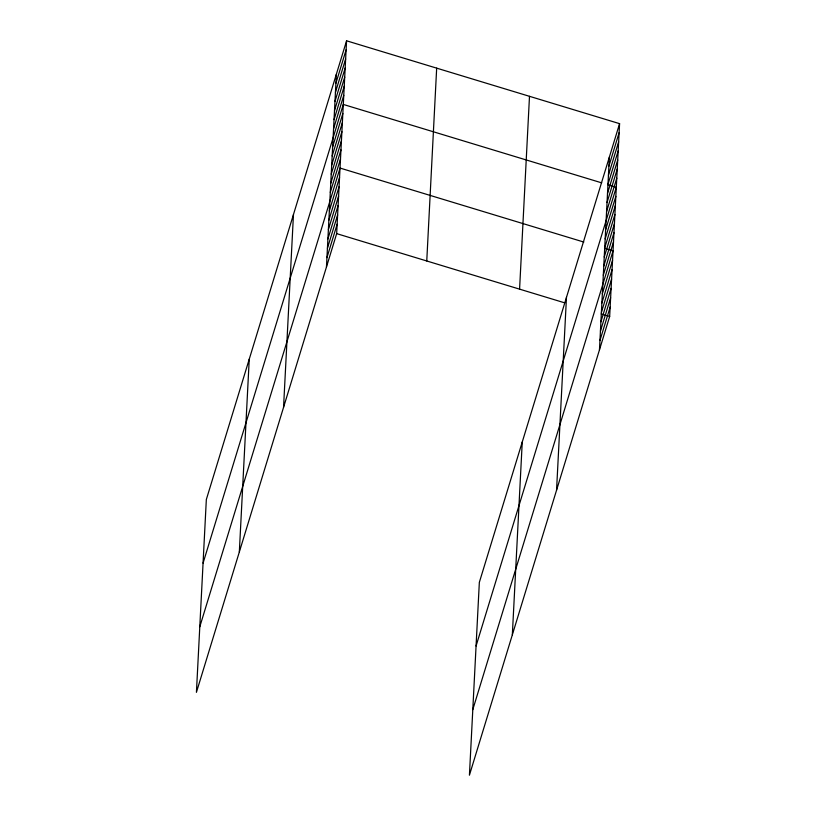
<?xml version="1.0" encoding="UTF-8"?>
<svg xmlns="http://www.w3.org/2000/svg" width="816" height="816" viewBox="0 0 816 816"><rect width="100%" height="100%" fill="white"/><g stroke="black" fill="none" stroke-linecap="round" stroke-linejoin="round"><path stroke-width="1.22" d="M239.333 551.983L249.247 359.152M283.55 407.368L293.464 214.537M326.461 267.005L336.376 74.164M346.576 40.8L206.336 499.514L196.421 692.345L336.661 233.631L346.576 40.8L619.579 123.655L609.664 316.486L469.424 775.2L479.339 582.369L619.579 123.655M426.758 260.977L436.672 68.146M519.578 289.15L529.492 96.308M512.336 634.838L522.25 442.007M556.553 490.222L566.467 297.381M599.464 349.85L609.379 157.019M335.906 83.263L346.106 49.888M335.437 92.351L345.637 58.976M334.968 101.439L345.178 68.075M334.509 110.527L344.709 77.163M334.04 119.626L344.24 86.251M333.571 128.714L343.771 95.339M203.062 563.152L343.301 104.438L601.698 182.855M332.632 146.89L342.832 113.526M332.173 155.989L342.373 122.614M331.704 165.077L341.904 131.702M331.235 174.165L341.435 140.801M330.766 183.253L340.966 149.889M330.296 192.352L340.496 158.977M199.787 626.78L340.037 168.065L583.817 242.056M329.348 210.803L339.548 177.439M328.868 220.167L339.068 186.803M328.389 229.541L338.589 196.166M327.91 238.904L338.11 205.54M327.42 248.268L337.63 214.904M326.941 257.632L337.141 224.267M608.909 166.107L619.109 132.743M608.44 175.205L618.65 141.831M607.981 184.294L618.181 150.929M607.512 193.382L617.712 160.018M607.043 202.47L617.243 169.106M606.574 211.568L616.774 178.194M476.065 645.997L616.304 187.292L607.787 184.702M605.645 229.745L615.845 196.381M605.176 238.833L615.376 205.469M604.707 247.931L614.907 214.557M604.238 257.02L614.438 223.655M603.769 266.108L613.969 232.744M603.299 275.196L613.51 241.832M472.79 709.634L613.04 250.92L604.513 248.339M602.351 293.658L612.561 260.294M601.871 303.022L612.071 269.657M601.392 312.385L611.592 279.021M600.913 321.759L611.113 288.385M600.433 331.123L610.633 297.758M599.944 340.486L610.154 307.122M336.661 233.631L564.621 302.818M601.147 313.905L609.664 316.486"/></g></svg>
